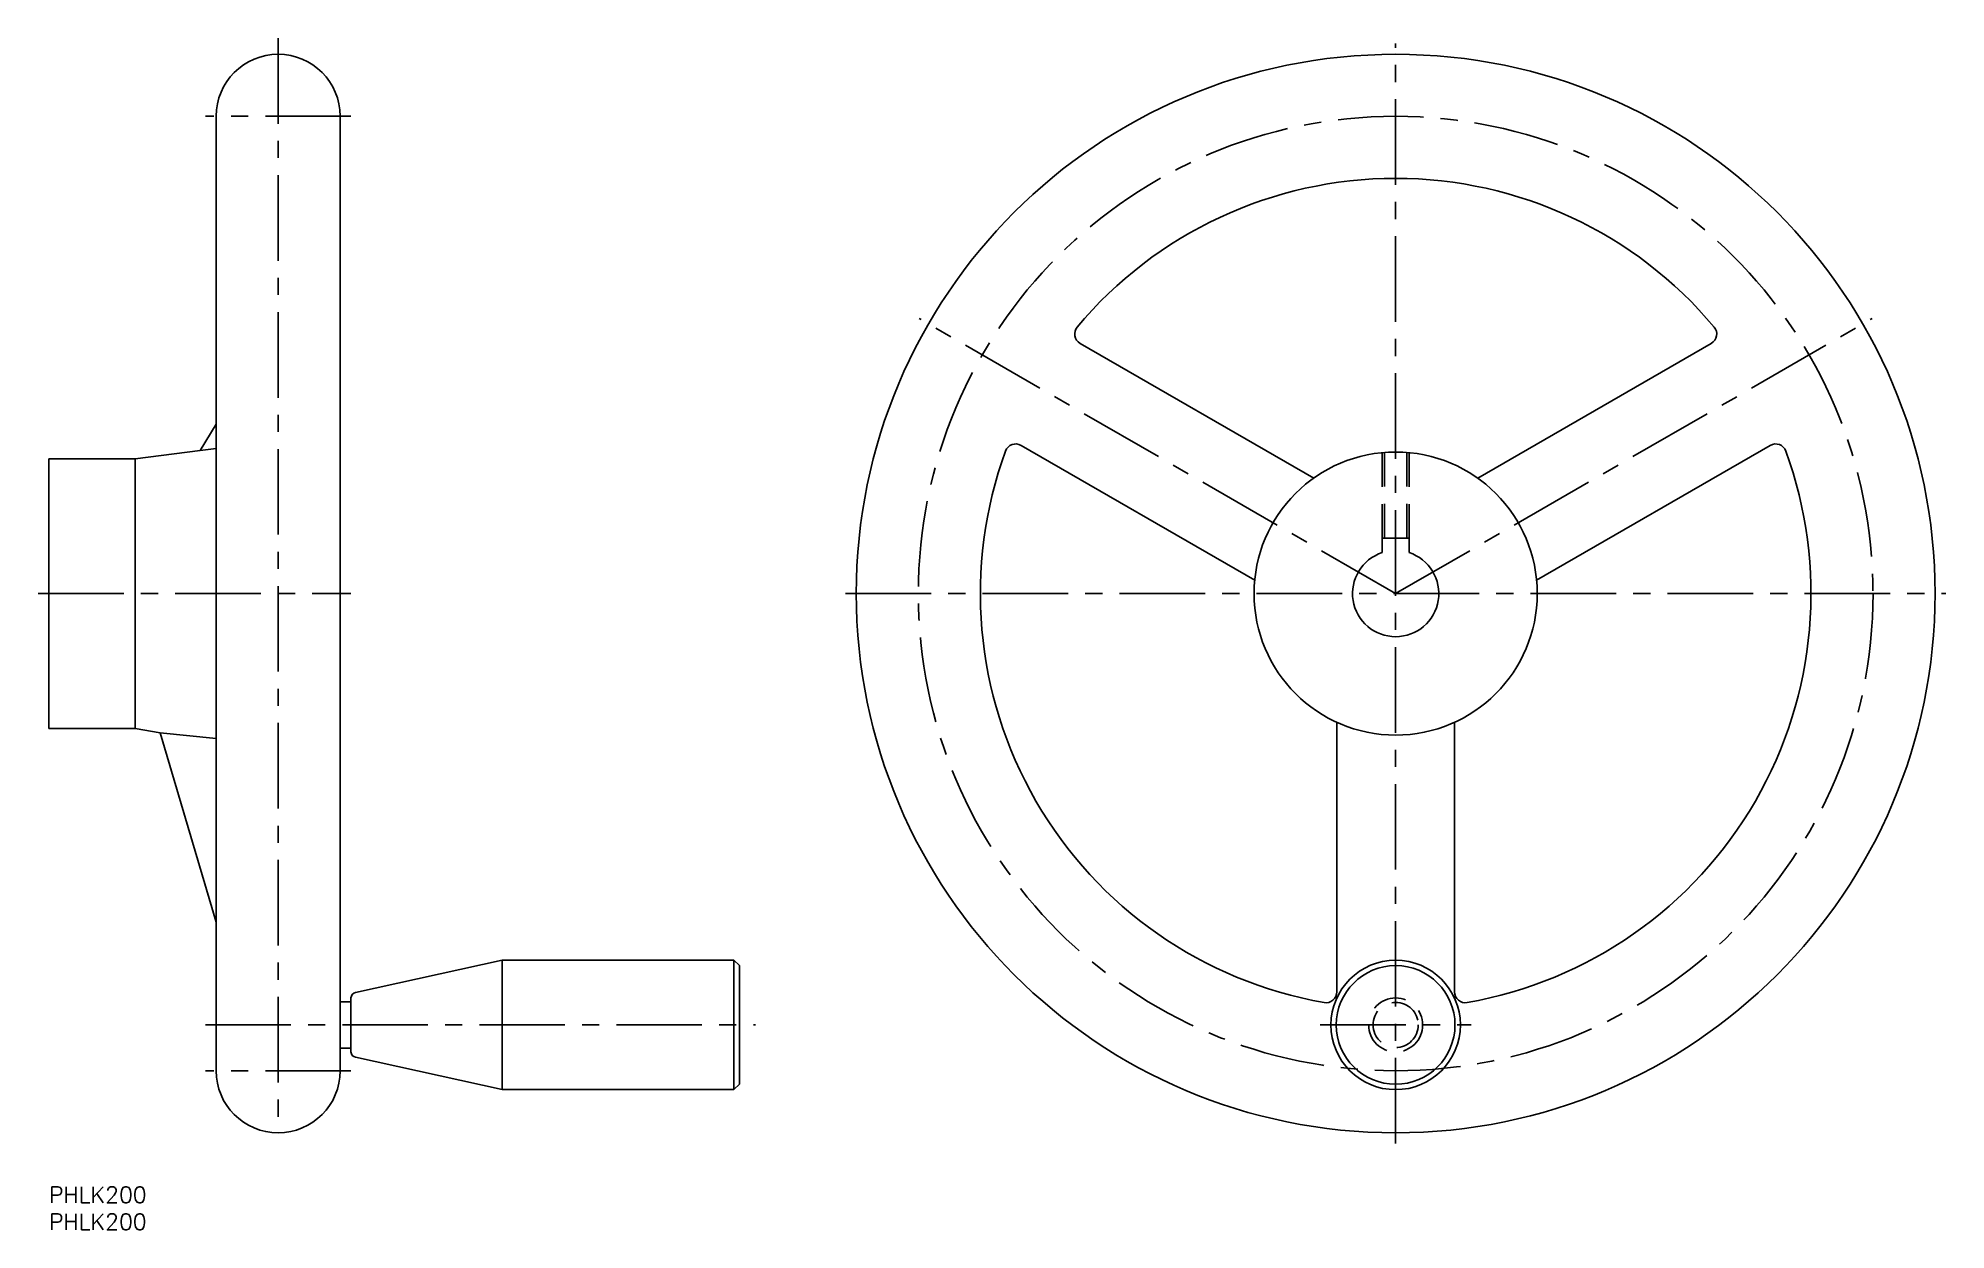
# Model space of a CAD drawing. Extents: x -2 to 352, y -8 to 213.
import ezdxf

# ---------------------------------------------------------------- set-up
doc = ezdxf.new("R2010")
doc.units = 0
doc.header["$LTSCALE"] = 0.5
doc.linetypes.add('CENTER', pattern=[50.8, 31.75, -6.35, 6.35, -6.35])
doc.linetypes.add('DASHED', pattern=[19.05, 12.7, -6.35])
for name, color, linetype in [('MSM_CENTER', 1, 'CENTER'), ('MSM_CONTINUOUS', 7, 'CONTINUOUS'), ('MSM_DASHED', 4, 'DASHED'), ('MSM_PART_NUMBER', 7, 'CONTINUOUS')]:
    doc.layers.add(name, color=color, linetype=linetype)
doc.styles.get("Standard").update_dxf_attribs({"font": 'txt.shx', "height": 3, "bigfont": 'bigfont.shx'})

# ---------------------------------------------------------------- blocks, each defined once
blk = doc.blocks.new('*U3')
at = {"layer": 'MSM_PART_NUMBER'}
blk.add_text('PHLK200', height=3, dxfattribs=at).set_placement((0, -3))
blk = doc.blocks.new('*U4')
at = {"layer": 'MSM_PART_NUMBER'}
blk.add_text('PHLK200', height=3, dxfattribs=at).set_placement((0, -8))

msp = doc.modelspace()

# ---------------------------------------------------------------- linework, layer by layer
at = {"layer": 'MSM_CENTER'}
for p, q in [((42.5, 213), (42.5, 10)), ((249.68, 8), (249.68, 212)), ((56, 198.5), (29, 198.5)), ((249.68, 110), (161.35, 161)), ((249.68, 110), (338.02, 161)), ((-2, 110), (56, 110)), ((147.68, 110), (351.68, 110)), ((29, 30), (131, 30)), ((235.68, 30), (263.68, 30)), ((56, 21.5), (29, 21.5))]:
    msp.add_line(p, q, dxfattribs=at)
msp.add_circle((249.68, 110), 88.5, dxfattribs=at)
at = {"layer": 'MSM_CONTINUOUS'}
for p, q in [((31, 21.5), (31, 198.5)), ((54, 198.5), (54, 21.5)), ((191.17, 156.4), (234.48, 131.4)), ((264.89, 131.4), (308.2, 156.4)), ((28.01, 136.56), (31, 141.4)), ((0, 85), (0, 135)), ((0, 135), (16, 135)), ((16, 135), (28.01, 136.56)), ((16, 85), (16, 135)), ((28.01, 136.56), (31, 136.88)), ((223.55, 112.47), (180.24, 137.48)), ((319.13, 137.48), (275.82, 112.47)), ((247.18, 120.3), (252.18, 120.3)), ((247.18, 117.6), (247.18, 120.3)), ((252.18, 120.3), (252.18, 117.6)), ((16, 85), (0, 85)), ((20.64, 84.2), (16, 85)), ((238.76, 36.12), (238.76, 86.13)), ((260.61, 86.13), (260.61, 36.12)), ((31, 49.04), (20.64, 84.2)), ((20.64, 84.2), (31, 83.13)), ((56.85, 35.99), (84, 42)), ((84, 42), (127, 42)), ((84, 42), (84, 18)), ((127, 42), (127, 18)), ((127, 42), (128, 41)), ((128, 41), (128, 19)), ((54, 34.3), (56, 34.3)), ((56, 25), (56, 35)), ((56, 25.7), (54, 25.7)), ((84, 18), (56.85, 24.01)), ((127, 18), (84, 18)), ((128, 19), (127, 18))]:
    msp.add_line(p, q, dxfattribs=at)
for centre, radius in [((249.68, 110), 100), ((249.68, 110), 26.25), ((249.68, 30), 12), ((249.68, 30), 11)]:
    msp.add_circle(centre, radius, dxfattribs=at)
for centre, radius, start, end in [((42.5, 198.5), 11.5, 0, 180), ((249.68, 110), 77, 39.9235, 140.0765), ((192.17, 158.13), 2, 140.0765, 240), ((307.2, 158.13), 2, 300, 39.9235), ((249.68, 110), 77, 159.9235, 260.0765), ((179.24, 135.75), 2, 60, 159.9235), ((249.68, 110), 77, 279.9235, 20.0765), ((320.13, 135.75), 2, 20.0765, 120), ((249.68, 110), 8, 108.21, 71.79), ((57, 35), 1, 98.4044, 180), ((236.76, 36.12), 2, 260.0765, 0), ((262.61, 36.12), 2, 180, 279.9235), ((57, 25), 1, 180, 261.5956), ((42.5, 21.5), 11.5, 180, 0)]:
    msp.add_arc(centre, radius, start, end, dxfattribs=at)
at = {"layer": 'MSM_DASHED'}
for p, q in [((247.18, 136.13), (247.18, 120.3)), ((247.62, 120.3), (247.62, 136.17)), ((251.75, 120.3), (251.75, 136.17)), ((252.18, 136.13), (252.18, 120.3))]:
    msp.add_line(p, q, dxfattribs=at)
for radius in [5, 4.19]:
    msp.add_circle((249.68, 30), radius, dxfattribs=at)

# ---------------------------------------------------------------- block references
at = {"layer": 'MSM_CONTINUOUS'}
for name in ['*U3', '*U4']:
    msp.add_blockref(name, (0, 0), dxfattribs=at)

doc.saveas('drawing.dxf')
